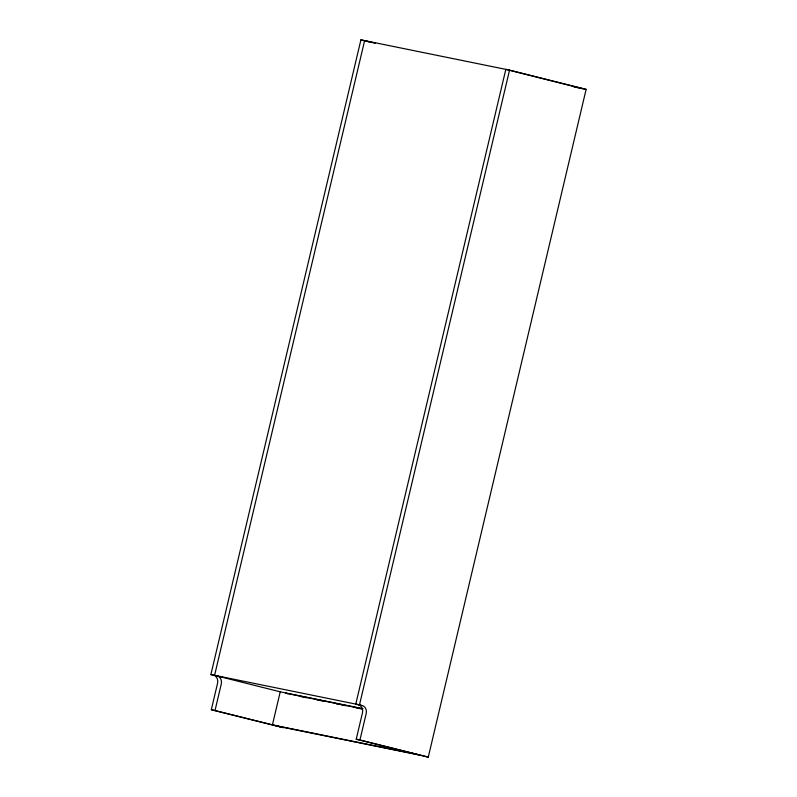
<?xml version="1.0" encoding="UTF-8"?>
<svg xmlns="http://www.w3.org/2000/svg" width="797" height="797" viewBox="0 0 797 797"><rect width="100%" height="100%" fill="white"/><g stroke="black" fill="none" stroke-linecap="round" stroke-linejoin="round"><path stroke-width="1.2" d="M211.315 709.699L283.363 727.631L211.315 709.699L217.561 683.248A6.794 5.639 -78.5 0 0 213.656 675.268L210.876 674.571L360.911 39.85L509.542 70.126L586.124 89.374L428.268 757.15L356.219 739.217L362.476 712.777A6.794 5.639 -78.5 0 0 358.56 704.787M215.031 710.456L221.277 684.005A6.794 5.639 -78.5 0 0 217.372 676.025M363.004 708.682L280.235 691.826L272.425 724.881L413.613 753.643M210.876 674.571L359.497 704.847L509.542 70.126M356.219 739.217L359.935 739.975L366.192 713.534A6.794 5.639 -78.5 0 0 362.276 705.544L359.497 704.847M573.89 86.883L586.124 89.374M362.386 708.822L285.705 693.201L287.896 693.749M300.917 696.558L307.004 697.793M316.738 699.776L322.825 701.021M336.214 703.741L338.645 704.239M341.086 704.737L345.948 705.734M355.691 707.716L361.778 708.951M277.894 726.256L419.083 755.018M582.408 88.616L505.826 69.369L355.781 704.09L360.941 705.385M375.397 43.317L364.627 40.607L214.592 675.328L280.235 691.826M360.911 39.85L371.681 42.56M359.935 739.975L428.268 757.15"/></g></svg>
